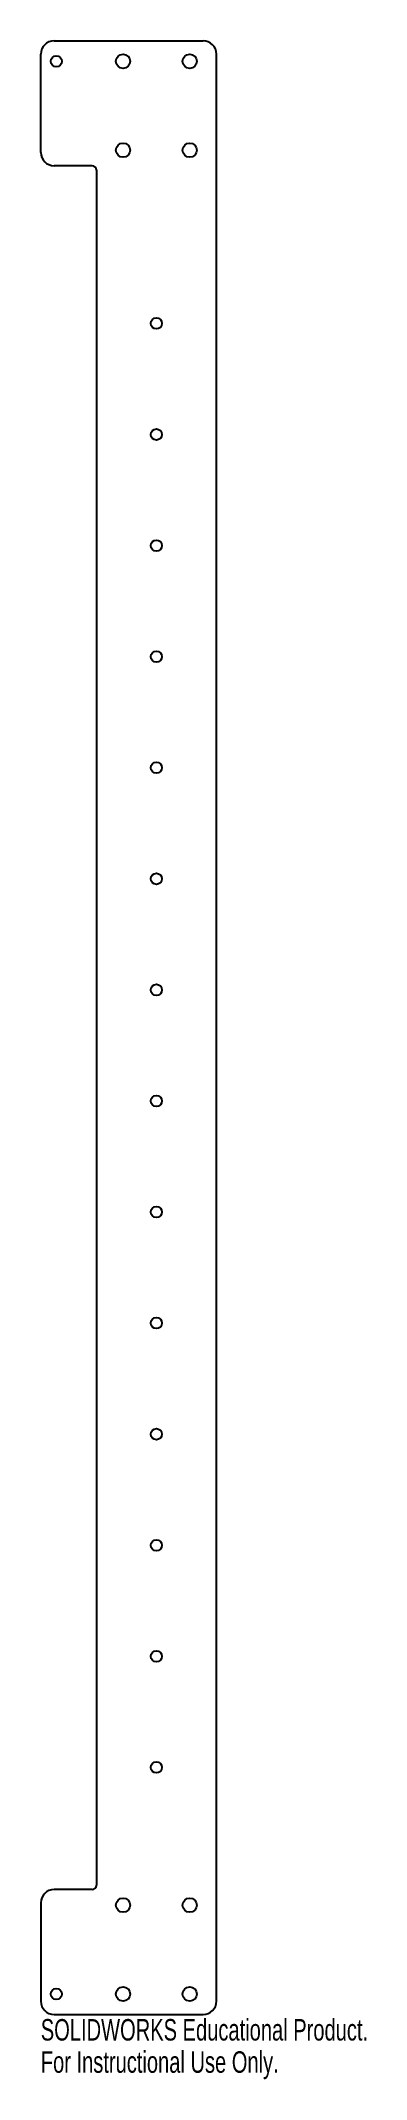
# Model space of a CAD drawing. Header units: millimetres. Extents: x -26 to 47, y -29 to 430.
import ezdxf

# ---------------------------------------------------------------- set-up
doc = ezdxf.new("R2010")
doc.units = ezdxf.units.MM
doc.styles.add('SLDTEXTSTYLE0', font='TXT', dxfattribs={"width": 0.7})

msp = doc.modelspace()

# ---------------------------------------------------------------- linework, layer by layer
at = {"color": 7, "linetype": 'Continuous', "lineweight": 25}
for p, q in [((-23.03, 429.62), (10.5, 429.62)), ((-26.03, 404.5), (-26.03, 426.62)), ((13.5, -11.62), (13.5, 426.62)), ((-14.5, 401.5), (-23.03, 401.5)), ((-13.5, 400.5), (-13.5, 14.5)), ((-26.03, 10.5), (-26.03, -11.62)), ((-14.5, 13.5), (-23.03, 13.5)), ((-23.03, -14.62), (10.5, -14.62))]:
    msp.add_line(p, q, dxfattribs=at)
for centre, radius in [((-22.53, 425), 1.25), ((-7.5, 425), 1.6), ((7.5, 425), 1.6), ((-7.5, 405), 1.6), ((7.5, 405), 1.6), ((0, 366), 1.25), ((0, 341), 1.25), ((0, 316), 1.25), ((0, 291), 1.25), ((0, 266), 1.25), ((0, 241), 1.25), ((0, 216), 1.25), ((0, 191), 1.25), ((0, 166), 1.25), ((0, 141), 1.25), ((0, 116), 1.25), ((0, 91), 1.25), ((0, 66), 1.25), ((0, 41), 1.25), ((-7.5, 10), 1.6), ((7.5, 10), 1.6), ((-22.53, -10), 1.25), ((-7.5, -10), 1.6), ((7.5, -10), 1.6)]:
    msp.add_circle(centre, radius, dxfattribs=at)
for centre, radius, start, end in [((-23.03, 426.62), 3, 90, 180), ((10.5, 426.62), 3, 0, 90), ((-23.03, 404.5), 3, 180, 270), ((-14.5, 400.5), 1, 0, 90), ((-14.5, 14.5), 1, 270, 0), ((-23.03, 10.5), 3, 90, 180), ((-23.03, -11.62), 3, 180, 270), ((10.5, -11.62), 3, 270, 0)]:
    msp.add_arc(centre, radius, start, end, dxfattribs=at)

# ---------------------------------------------------------------- texts
at = {"color": 254, "linetype": 'Continuous', "char_height": 4.8336, "attachment_point": 1, "style": 'SLDTEXTSTYLE0'}
for s, insert in [('SOLIDWORKS Educational Product.', (-26.03, -15.64)), ('For Instructional Use Only.', (-26.03, -22.89))]:
    msp.add_mtext(s, dxfattribs=dict(at, insert=insert))

doc.saveas('drawing.dxf')
